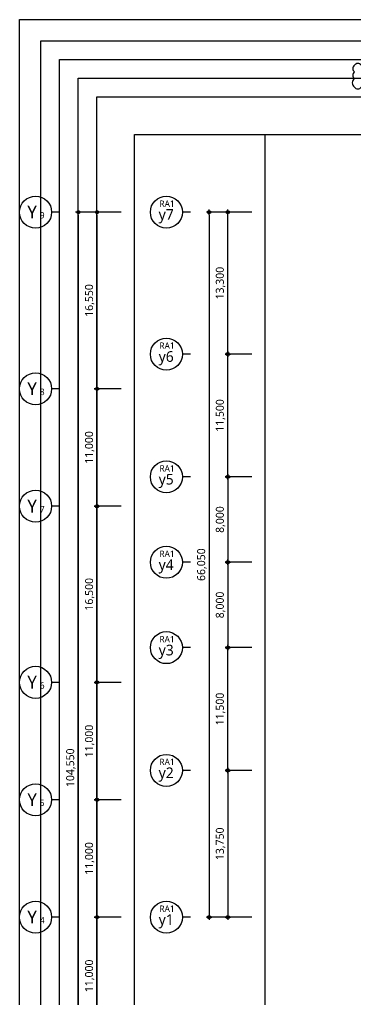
# Model space of a CAD drawing. Header units: millimetres. Extents: x 45782458 to 46215946, y 191740 to 1509539.
# Drawn here: x 45801022 to 45832480, y 957648 to 1049440 of the extents above; entities that cross this region are included whole.
import ezdxf
from ezdxf.enums import TextEntityAlignment as Align

# ---------------------------------------------------------------- set-up
doc = ezdxf.new("R2010")
doc.units = ezdxf.units.MM
doc.header["$LTSCALE"] = 1000
doc.header["$MEASUREMENT"] = 0
doc.header["$PDSIZE"] = -10
doc.layers.get('0').update_dxf_attribs({"linetype": 'CONTINUOUS'})
doc.layers.get('Defpoints').update_dxf_attribs({"color": 171, "linetype": 'CONTINUOUS'})
doc.layers.add('CHECK', color=30, linetype='CONTINUOUS', plot=False)
for name, color, linetype in [('DIM', 7, 'CONTINUOUS'), ('NDIM', 7, 'CONTINUOUS'), ('SYM(AXIS)', 7, 'CONTINUOUS'), ('TEXT(AXIS)', 2, 'CONTINUOUS')]:
    doc.layers.add(name, color=color, linetype=linetype)
doc.styles.add('TE', font='malgun_0.ttf')
doc.styles.add('나눔바른고딕', font='NanumBarunGothic.ttf')
doc.dimstyles.new('BA', dxfattribs={"dimscale": 500, "dimtxt": 3, "dimasz": 1, "dimexe": 1, "dimexo": 5, "dimgap": 0.9, "dimtad": 1, "dimdec": 0, "dimdsep": 46, "dimlunit": 6, "dimtxsty": 'TE', "dimblk": 'DDD', "dimcen": 2.5, "dimclrd": 256, "dimclre": 256, "dimclrt": 3, "dimazin": 2, "dimtfac": 1, "dimtdec": 0, "dimtix": 1, "dimtmove": 2, "dimatfit": 3, "dimldrblk": 'DDD', "dimfxl": 1, "dimtolj": 1, "dimtzin": 0, "dimarcsym": 2})

# ---------------------------------------------------------------- blocks, each defined once
blk = doc.blocks.new('DDD')
at = {"layer": 'DIM', "color": 0}
for p, q in [((-1, 0), (1, 0)), ((0, -1), (0, 1))]:
    blk.add_line(p, q, dxfattribs=at)
for radius in [0.6, 0.3]:
    blk.add_circle((0, 0), radius, dxfattribs=at)
blk = doc.blocks.new('*D93')
at = {"layer": 'Defpoints', "color": 0, "ltscale": 0.4, "transparency": 16777216}
for p in [(45811772, 965351), (45808272, 954351), (45811772, 954351)]:
    blk.add_point(p, dxfattribs=at)
at = {"layer": 'NDIM', "lineweight": -2, "ltscale": 0.4, "transparency": 16777216}
for p, q in [((45810522, 965351), (45808022, 965351)), ((45808272, 965101), (45808272, 954601)), ((45810522, 954351), (45808022, 954351))]:
    blk.add_line(p, q, dxfattribs=at)
at = {"layer": 'NDIM', "lineweight": -2, "ltscale": 0.4, "transparency": 16777216, "xscale": 250, "yscale": 250, "zscale": 250}
for p, rotation in [((45808272, 965351), 90), ((45808272, 954351), 270)]:
    blk.add_blockref('DDD', p, dxfattribs=dict(at, rotation=rotation))
at = {"layer": 'NDIM', "color": 3, "ltscale": 0.4, "transparency": 16777216, "insert": (45807595, 959851), "char_height": 750, "attachment_point": 5, "rotation": 90, "style": 'TE'}
blk.add_mtext('\\A1;11,000', dxfattribs=at)
blk = doc.blocks.new('*D94')
at = {"layer": 'Defpoints', "color": 0, "ltscale": 0.4, "transparency": 16777216}
for p in [(45811772, 976351), (45808272, 965351), (45811772, 965351)]:
    blk.add_point(p, dxfattribs=at)
at = {"layer": 'NDIM', "lineweight": -2, "ltscale": 0.4, "transparency": 16777216}
for p, q in [((45810522, 976351), (45808022, 976351)), ((45808272, 976101), (45808272, 965601)), ((45810522, 965351), (45808022, 965351))]:
    blk.add_line(p, q, dxfattribs=at)
at = {"layer": 'NDIM', "lineweight": -2, "ltscale": 0.4, "transparency": 16777216, "xscale": 250, "yscale": 250, "zscale": 250}
for p, rotation in [((45808272, 976351), 90), ((45808272, 965351), 270)]:
    blk.add_blockref('DDD', p, dxfattribs=dict(at, rotation=rotation))
at = {"layer": 'NDIM', "color": 3, "ltscale": 0.4, "transparency": 16777216, "insert": (45807595, 970851), "char_height": 750, "attachment_point": 5, "rotation": 90, "style": 'TE'}
blk.add_mtext('\\A1;11,000', dxfattribs=at)
blk = doc.blocks.new('*D95')
at = {"layer": 'Defpoints', "color": 0, "ltscale": 0.4, "transparency": 16777216}
for p in [(45811772, 987351), (45808272, 976351), (45811772, 976351)]:
    blk.add_point(p, dxfattribs=at)
at = {"layer": 'NDIM', "lineweight": -2, "ltscale": 0.4, "transparency": 16777216}
for p, q in [((45810522, 987351), (45808022, 987351)), ((45808272, 987101), (45808272, 976601)), ((45810522, 976351), (45808022, 976351))]:
    blk.add_line(p, q, dxfattribs=at)
at = {"layer": 'NDIM', "lineweight": -2, "ltscale": 0.4, "transparency": 16777216, "xscale": 250, "yscale": 250, "zscale": 250}
for p, rotation in [((45808272, 987351), 90), ((45808272, 976351), 270)]:
    blk.add_blockref('DDD', p, dxfattribs=dict(at, rotation=rotation))
at = {"layer": 'NDIM', "color": 3, "ltscale": 0.4, "transparency": 16777216, "insert": (45807595, 981851), "char_height": 750, "attachment_point": 5, "rotation": 90, "style": 'TE'}
blk.add_mtext('\\A1;11,000', dxfattribs=at)
blk = doc.blocks.new('*D96')
at = {"layer": 'Defpoints', "color": 0, "ltscale": 0.4, "transparency": 16777216}
for p in [(45811772, 1003851), (45808272, 987351), (45811772, 987351)]:
    blk.add_point(p, dxfattribs=at)
at = {"layer": 'NDIM', "lineweight": -2, "ltscale": 0.4, "transparency": 16777216}
for p, q in [((45810522, 1003851), (45808022, 1003851)), ((45808272, 1003601), (45808272, 987601)), ((45810522, 987351), (45808022, 987351))]:
    blk.add_line(p, q, dxfattribs=at)
at = {"layer": 'NDIM', "lineweight": -2, "ltscale": 0.4, "transparency": 16777216, "xscale": 250, "yscale": 250, "zscale": 250}
for p, rotation in [((45808272, 1003851), 90), ((45808272, 987351), 270)]:
    blk.add_blockref('DDD', p, dxfattribs=dict(at, rotation=rotation))
at = {"layer": 'NDIM', "color": 3, "ltscale": 0.4, "transparency": 16777216, "insert": (45807595, 995601), "char_height": 750, "attachment_point": 5, "rotation": 90, "style": 'TE'}
blk.add_mtext('\\A1;16,500', dxfattribs=at)
blk = doc.blocks.new('*D97')
at = {"layer": 'Defpoints', "color": 0, "ltscale": 0.4, "transparency": 16777216}
for p in [(45811772, 1014851), (45808272, 1003851), (45811772, 1003851)]:
    blk.add_point(p, dxfattribs=at)
at = {"layer": 'NDIM', "lineweight": -2, "ltscale": 0.4, "transparency": 16777216}
for p, q in [((45810522, 1014851), (45808022, 1014851)), ((45808272, 1014601), (45808272, 1004101)), ((45810522, 1003851), (45808022, 1003851))]:
    blk.add_line(p, q, dxfattribs=at)
at = {"layer": 'NDIM', "lineweight": -2, "ltscale": 0.4, "transparency": 16777216, "xscale": 250, "yscale": 250, "zscale": 250}
for p, rotation in [((45808272, 1014851), 90), ((45808272, 1003851), 270)]:
    blk.add_blockref('DDD', p, dxfattribs=dict(at, rotation=rotation))
at = {"layer": 'NDIM', "color": 3, "ltscale": 0.4, "transparency": 16777216, "insert": (45807595, 1009351), "char_height": 750, "attachment_point": 5, "rotation": 90, "style": 'TE'}
blk.add_mtext('\\A1;11,000', dxfattribs=at)
blk = doc.blocks.new('*D98')
at = {"layer": 'Defpoints', "color": 0, "ltscale": 0.4, "transparency": 16777216}
for p in [(45811772, 1031401), (45808272, 1014851), (45811772, 1014851)]:
    blk.add_point(p, dxfattribs=at)
at = {"layer": 'NDIM', "lineweight": -2, "ltscale": 0.4, "transparency": 16777216}
for p, q in [((45810522, 1031401), (45808022, 1031401)), ((45808272, 1031151), (45808272, 1015101)), ((45810522, 1014851), (45808022, 1014851))]:
    blk.add_line(p, q, dxfattribs=at)
at = {"layer": 'NDIM', "lineweight": -2, "ltscale": 0.4, "transparency": 16777216, "xscale": 250, "yscale": 250, "zscale": 250}
for p, rotation in [((45808272, 1031401), 90), ((45808272, 1014851), 270)]:
    blk.add_blockref('DDD', p, dxfattribs=dict(at, rotation=rotation))
at = {"layer": 'NDIM', "color": 3, "ltscale": 0.4, "transparency": 16777216, "insert": (45807595, 1023126), "char_height": 750, "attachment_point": 5, "rotation": 90, "style": 'TE'}
blk.add_mtext('\\A1;16,550', dxfattribs=at)
blk = doc.blocks.new('A$C2F20087E')
at = {"layer": 'SYM(AXIS)'}
blk.add_line((600, 0), (600, 300), dxfattribs=at)
blk.add_circle((600, 900), 600, dxfattribs=at)
blk = doc.blocks.new('*D99')
at = {"layer": 'Defpoints', "color": 0, "ltscale": 0.4, "transparency": 16777216}
for p in [(45811772, 1031401), (45806522, 926851), (45811772, 926851)]:
    blk.add_point(p, dxfattribs=at)
at = {"layer": 'NDIM', "lineweight": -2, "ltscale": 0.4, "transparency": 16777216}
for p, q in [((45810522, 1031401), (45806272, 1031401)), ((45806522, 1031151), (45806522, 927101)), ((45810522, 926851), (45806272, 926851))]:
    blk.add_line(p, q, dxfattribs=at)
at = {"layer": 'NDIM', "lineweight": -2, "ltscale": 0.4, "transparency": 16777216, "xscale": 250, "yscale": 250, "zscale": 250}
for p, rotation in [((45806522, 1031401), 90), ((45806522, 926851), 270)]:
    blk.add_blockref('DDD', p, dxfattribs=dict(at, rotation=rotation))
at = {"layer": 'NDIM', "color": 3, "ltscale": 0.4, "transparency": 16777216, "insert": (45805828, 979351), "char_height": 750, "attachment_point": 5, "rotation": 90, "style": 'TE'}
blk.add_mtext('\\A1;104,550', dxfattribs=at)
blk = doc.blocks.new('*D100')
at = {"layer": 'Defpoints', "color": 0, "ltscale": 0.4, "transparency": 16777216}
for p in [(45824022, 1006601), (45820522, 998601), (45824022, 998601)]:
    blk.add_point(p, dxfattribs=at)
at = {"layer": 'NDIM', "lineweight": -2, "ltscale": 0.4, "transparency": 16777216}
for p, q in [((45822772, 1006601), (45820272, 1006601)), ((45820522, 1006351), (45820522, 998851)), ((45822772, 998601), (45820272, 998601))]:
    blk.add_line(p, q, dxfattribs=at)
at = {"layer": 'NDIM', "lineweight": -2, "ltscale": 0.4, "transparency": 16777216, "xscale": 250, "yscale": 250, "zscale": 250}
for p, rotation in [((45820522, 1006601), 90), ((45820522, 998601), 270)]:
    blk.add_blockref('DDD', p, dxfattribs=dict(at, rotation=rotation))
at = {"layer": 'NDIM', "color": 3, "ltscale": 0.4, "transparency": 16777216, "insert": (45819847, 1002601), "char_height": 750, "attachment_point": 5, "rotation": 90, "style": 'TE'}
blk.add_mtext('\\A1;8,000', dxfattribs=at)
blk = doc.blocks.new('*D101')
at = {"layer": 'Defpoints', "color": 0, "ltscale": 0.4, "transparency": 16777216}
for p in [(45824022, 998601), (45820522, 990601), (45824022, 990601)]:
    blk.add_point(p, dxfattribs=at)
at = {"layer": 'NDIM', "lineweight": -2, "ltscale": 0.4, "transparency": 16777216}
for p, q in [((45822772, 998601), (45820272, 998601)), ((45820522, 998351), (45820522, 990851)), ((45822772, 990601), (45820272, 990601))]:
    blk.add_line(p, q, dxfattribs=at)
at = {"layer": 'NDIM', "lineweight": -2, "ltscale": 0.4, "transparency": 16777216, "xscale": 250, "yscale": 250, "zscale": 250}
for p, rotation in [((45820522, 998601), 90), ((45820522, 990601), 270)]:
    blk.add_blockref('DDD', p, dxfattribs=dict(at, rotation=rotation))
at = {"layer": 'NDIM', "color": 3, "ltscale": 0.4, "transparency": 16777216, "insert": (45819847, 994601), "char_height": 750, "attachment_point": 5, "rotation": 90, "style": 'TE'}
blk.add_mtext('\\A1;8,000', dxfattribs=at)
blk = doc.blocks.new('*D102')
at = {"layer": 'Defpoints', "color": 0, "ltscale": 0.4, "transparency": 16777216}
for p in [(45820522, 1018101), (45824022, 1018101), (45824022, 1006601)]:
    blk.add_point(p, dxfattribs=at)
at = {"layer": 'NDIM', "lineweight": -2, "ltscale": 0.4, "transparency": 16777216}
for p, q in [((45822772, 1018101), (45820272, 1018101)), ((45820522, 1006851), (45820522, 1017851)), ((45822772, 1006601), (45820272, 1006601))]:
    blk.add_line(p, q, dxfattribs=at)
at = {"layer": 'NDIM', "lineweight": -2, "ltscale": 0.4, "transparency": 16777216, "xscale": 250, "yscale": 250, "zscale": 250}
for p, rotation in [((45820522, 1018101), 90), ((45820522, 1006601), 270)]:
    blk.add_blockref('DDD', p, dxfattribs=dict(at, rotation=rotation))
at = {"layer": 'NDIM', "color": 3, "ltscale": 0.4, "transparency": 16777216, "insert": (45819845, 1012351), "char_height": 750, "attachment_point": 5, "rotation": 90, "style": 'TE'}
blk.add_mtext('\\A1;11,500', dxfattribs=at)
blk = doc.blocks.new('*D103')
at = {"layer": 'Defpoints', "color": 0, "ltscale": 0.4, "transparency": 16777216}
for p in [(45820522, 1031401), (45824022, 1031401), (45824022, 1018101)]:
    blk.add_point(p, dxfattribs=at)
at = {"layer": 'NDIM', "lineweight": -2, "ltscale": 0.4, "transparency": 16777216}
for p, q in [((45822772, 1031401), (45820272, 1031401)), ((45820522, 1018351), (45820522, 1031151)), ((45822772, 1018101), (45820272, 1018101))]:
    blk.add_line(p, q, dxfattribs=at)
at = {"layer": 'NDIM', "lineweight": -2, "ltscale": 0.4, "transparency": 16777216, "xscale": 250, "yscale": 250, "zscale": 250}
for p, rotation in [((45820522, 1031401), 90), ((45820522, 1018101), 270)]:
    blk.add_blockref('DDD', p, dxfattribs=dict(at, rotation=rotation))
at = {"layer": 'NDIM', "color": 3, "ltscale": 0.4, "transparency": 16777216, "insert": (45819845, 1024751), "char_height": 750, "attachment_point": 5, "rotation": 90, "style": 'TE'}
blk.add_mtext('\\A1;13,300', dxfattribs=at)
blk = doc.blocks.new('*D104')
at = {"layer": 'Defpoints', "color": 0, "ltscale": 0.4, "transparency": 16777216}
for p in [(45820522, 990601), (45824022, 990601), (45824022, 979101)]:
    blk.add_point(p, dxfattribs=at)
at = {"layer": 'NDIM', "lineweight": -2, "ltscale": 0.4, "transparency": 16777216}
for p, q in [((45822772, 990601), (45820272, 990601)), ((45820522, 979351), (45820522, 990351)), ((45822772, 979101), (45820272, 979101))]:
    blk.add_line(p, q, dxfattribs=at)
at = {"layer": 'NDIM', "lineweight": -2, "ltscale": 0.4, "transparency": 16777216, "xscale": 250, "yscale": 250, "zscale": 250}
for p, rotation in [((45820522, 990601), 90), ((45820522, 979101), 270)]:
    blk.add_blockref('DDD', p, dxfattribs=dict(at, rotation=rotation))
at = {"layer": 'NDIM', "color": 3, "ltscale": 0.4, "transparency": 16777216, "insert": (45819845, 984851), "char_height": 750, "attachment_point": 5, "rotation": 90, "style": 'TE'}
blk.add_mtext('\\A1;11,500', dxfattribs=at)
blk = doc.blocks.new('*D105')
at = {"layer": 'Defpoints', "color": 0, "ltscale": 0.4, "transparency": 16777216}
for p in [(45824022, 979101), (45820522, 965351), (45824022, 965351)]:
    blk.add_point(p, dxfattribs=at)
at = {"layer": 'NDIM', "lineweight": -2, "ltscale": 0.4, "transparency": 16777216}
for p, q in [((45822772, 979101), (45820272, 979101)), ((45820522, 978851), (45820522, 965601)), ((45822772, 965351), (45820272, 965351))]:
    blk.add_line(p, q, dxfattribs=at)
at = {"layer": 'NDIM', "lineweight": -2, "ltscale": 0.4, "transparency": 16777216, "xscale": 250, "yscale": 250, "zscale": 250}
for p, rotation in [((45820522, 979101), 90), ((45820522, 965351), 270)]:
    blk.add_blockref('DDD', p, dxfattribs=dict(at, rotation=rotation))
at = {"layer": 'NDIM', "color": 3, "ltscale": 0.4, "transparency": 16777216, "insert": (45819845, 972226), "char_height": 750, "attachment_point": 5, "rotation": 90, "style": 'TE'}
blk.add_mtext('\\A1;13,750', dxfattribs=at)
blk = doc.blocks.new('*D106')
at = {"layer": 'Defpoints', "color": 0, "ltscale": 0.4, "transparency": 16777216}
for p in [(45824022, 1031401), (45818772, 965351), (45824022, 965351)]:
    blk.add_point(p, dxfattribs=at)
at = {"layer": 'NDIM', "lineweight": -2, "ltscale": 0.4, "transparency": 16777216}
for p, q in [((45822772, 1031401), (45818522, 1031401)), ((45818772, 1031151), (45818772, 965601)), ((45822772, 965351), (45818522, 965351))]:
    blk.add_line(p, q, dxfattribs=at)
at = {"layer": 'NDIM', "lineweight": -2, "ltscale": 0.4, "transparency": 16777216, "xscale": 250, "yscale": 250, "zscale": 250}
for p, rotation in [((45818772, 1031401), 90), ((45818772, 965351), 270)]:
    blk.add_blockref('DDD', p, dxfattribs=dict(at, rotation=rotation))
at = {"layer": 'NDIM', "color": 3, "ltscale": 0.4, "transparency": 16777216, "insert": (45818097, 998376), "char_height": 750, "attachment_point": 5, "rotation": 90, "style": 'TE'}
blk.add_mtext('\\A1;66,050', dxfattribs=at)

msp = doc.modelspace()

# ---------------------------------------------------------------- linework, layer by layer
at = {"layer": 'CHECK', "elevation": 38312.4}
msp.add_lwpolyline([(45833006.7, 1045174.9, 0.5205671), (45832396.6, 1045160, 0.5205671), (45832396.6, 1044535, 0.5205671), (45832396.6, 1043910, 0.5205671), (45832396.6, 1043109.3, 0.5205671), (45833021.6, 1043109.3, 0.5205671)], format="xyb", dxfattribs=at)
at = {"layer": 'Defpoints'}
for points in [[(45977722.3, 911740.2), (45801022.3, 911740.2), (45801022.3, 1049440.2), (45977722.3, 1049440.2)], [(45975722.3, 913740.2), (45803022.3, 913740.2), (45803022.3, 1047440.2), (45975722.3, 1047440.2)], [(45973972.3, 915490.2), (45804772.3, 915490.2), (45804772.3, 1045690.2), (45973972.3, 1045690.2)], [(45972222.3, 917240.2), (45806522.3, 917240.2), (45806522.3, 1043940.2), (45972222.3, 1043940.2)], [(45970472.3, 918990.2), (45808272.3, 918990.2), (45808272.3, 1042190.2), (45970472.3, 1042190.2)], [(45966972.3, 922490.2), (45811772.3, 922490.2), (45811772.3, 1038690.2), (45966972.3, 1038690.2)], [(45966972.3, 922490.2), (45824022.3, 922490.2), (45824022.3, 1038690.2), (45966972.3, 1038690.2)]]:
    msp.add_lwpolyline(points, close=True, dxfattribs=at)

# ---------------------------------------------------------------- block references
at = {"rotation": 90}
for p, xscale, yscale, zscale in [((45804772.3, 1029901.3), 2.500000000000049, 2.500000000000049, 2.500000000000049), ((45817022.3, 1029901.3), 2.500000000000022, 2.500000000000022, 2.500000000000022), ((45817022.3, 1016601.3), 2.500000000000022, 2.500000000000022, 2.500000000000022), ((45804772.3, 1013351.3), 2.500000000000049, 2.500000000000049, 2.500000000000049), ((45817022.3, 1005101.3), 2.500000000000022, 2.500000000000022, 2.500000000000022), ((45804772.3, 1002351.3), 2.500000000000049, 2.500000000000049, 2.500000000000049), ((45817022.3, 997101.3), 2.500000000000022, 2.500000000000022, 2.500000000000022), ((45817022.3, 989101.3), 2.500000000000022, 2.500000000000022, 2.500000000000022), ((45804772.3, 985851.3), 2.500000000000049, 2.500000000000049, 2.500000000000049), ((45817022.3, 977601.3), 2.500000000000022, 2.500000000000022, 2.500000000000022), ((45804772.3, 974851.3), 2.500000000000049, 2.500000000000049, 2.500000000000049), ((45804772.3, 963851.3), 2.500000000000049, 2.500000000000049, 2.500000000000049), ((45817022.3, 963851.3), 2.500000000000022, 2.500000000000022, 2.500000000000022)]:
    msp.add_blockref('A$C2F20087E', p, dxfattribs=dict(at, xscale=xscale, yscale=yscale, zscale=zscale))

# ---------------------------------------------------------------- texts
at = {"layer": 'TEXT(AXIS)', "style": '나눔바른고딕'}
for s, height, p in [('Y', 1200, (45802193.2, 1031411.3)), ('9', 600, (45803141.3, 1031111.4)), ('y7', 1000, (45814755.6, 1031013.9)), ('y6', 1000, (45814755.6, 1017713.9)), ('Y', 1200, (45802193.2, 1014861.3)), ('8', 600, (45803141.3, 1014561.4)), ('y5', 1000, (45814755.6, 1006213.9)), ('Y', 1200, (45802193.2, 1003861.3)), ('7', 600, (45803141.3, 1003561.4)), ('y4', 1000, (45814755.6, 998213.9)), ('y3', 1000, (45814755.6, 990213.9)), ('Y', 1200, (45802193.2, 987361.3)), ('6', 600, (45803141.3, 987061.4)), ('y2', 1000, (45814755.6, 978713.9)), ('Y', 1200, (45802193.2, 976361.3)), ('5', 600, (45803141.3, 976061.4)), ('Y', 1200, (45802193.2, 965361.3)), ('4', 600, (45803141.3, 965061.4)), ('y1', 1000, (45814755.6, 964963.9))]:
    msp.add_text(s, height=height, dxfattribs=at).set_placement(p, align=Align.MIDDLE)
for p in [(45814831.7, 1032195.9), (45814831.7, 1018895.9), (45814831.7, 1007395.9), (45814831.7, 999395.9), (45814831.7, 991395.9), (45814831.7, 979895.9), (45814831.7, 966145.9)]:
    msp.add_text('RA1', height=600, dxfattribs=at).set_placement(p, align=Align.MIDDLE_CENTER)

# ---------------------------------------------------------------- dimensions: what is measured, and where the dimension line sits
at = {"layer": 'NDIM', "ltscale": 0.4}
dim = msp.add_linear_dim(base=(45806522.3, 926851.3), p1=(45811772.3, 1031401.3), p2=(45811772.3, 926851.3), angle=270, dimstyle='BA', override={"dimscale": 250}, dxfattribs=at)
dim.commit()
dim.dimension.update_dxf_attribs({"geometry": '*D99', "text_midpoint": (45805828.2, 979351.3), "dimtype": 160})
for base, p1, p2, angle, picture, middle in [((45808272.3, 1014851.3), (45811772.3, 1031401.3), (45811772.3, 1014851.3), 270, '*D98', (45807594.9, 1023126.3)), ((45818772.3, 965351.3), (45824022.3, 1031401.3), (45824022.3, 965351.3), 90, '*D106', (45818096.9, 998376.3)), ((45820522.3, 1031401.3), (45824022.3, 1018101.3), (45824022.3, 1031401.3), 90, '*D103', (45819844.9, 1024751.3)), ((45820522.3, 1018101.3), (45824022.3, 1006601.3), (45824022.3, 1018101.3), 90, '*D102', (45819844.9, 1012351.3)), ((45808272.3, 1003851.3), (45811772.3, 1014851.3), (45811772.3, 1003851.3), 270, '*D97', (45807594.9, 1009351.3)), ((45820522.3, 998601.3), (45824022.3, 1006601.3), (45824022.3, 998601.3), 90, '*D100', (45819846.9, 1002601.3)), ((45808272.3, 987351.3), (45811772.3, 1003851.3), (45811772.3, 987351.3), 270, '*D96', (45807594.9, 995601.3)), ((45820522.3, 990601.3), (45824022.3, 998601.3), (45824022.3, 990601.3), 90, '*D101', (45819846.9, 994601.3)), ((45820522.3, 990601.3), (45824022.3, 979101.3), (45824022.3, 990601.3), 90, '*D104', (45819844.9, 984851.3)), ((45808272.3, 976351.3), (45811772.3, 987351.3), (45811772.3, 976351.3), 270, '*D95', (45807594.9, 981851.3)), ((45820522.3, 965351.3), (45824022.3, 979101.3), (45824022.3, 965351.3), 90, '*D105', (45819844.9, 972226.3)), ((45808272.3, 965351.3), (45811772.3, 976351.3), (45811772.3, 965351.3), 270, '*D94', (45807594.9, 970851.3)), ((45808272.3, 954351.3), (45811772.3, 965351.3), (45811772.3, 954351.3), 270, '*D93', (45807594.9, 959851.3))]:
    dim = msp.add_linear_dim(base=base, p1=p1, p2=p2, angle=angle, dimstyle='BA', override={"dimscale": 250}, dxfattribs=at)
    dim.commit()
    dim.dimension.update_dxf_attribs({"geometry": picture, "text_midpoint": middle})

doc.saveas('drawing.dxf')
